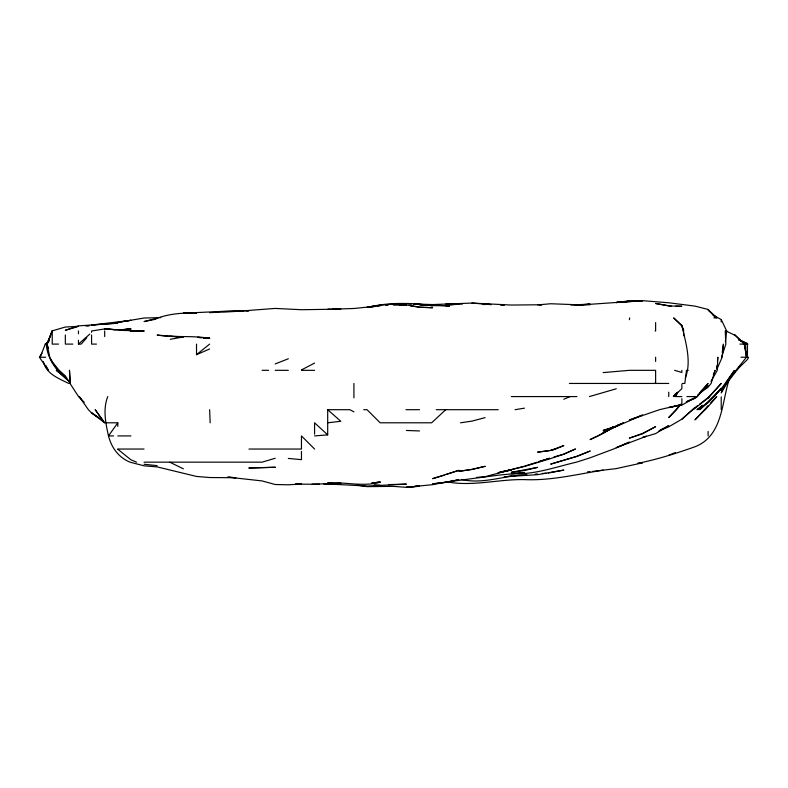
<?xml version="1.0" encoding="UTF-8"?>
<svg xmlns="http://www.w3.org/2000/svg" width="788" height="788" viewBox="0 0 788 788"><rect width="100%" height="100%" fill="white"/><g stroke="black" fill="none" stroke-linecap="round" stroke-linejoin="round"><path stroke-width="1.18" d="M747.457 344.267L746.876 357.22L747.457 357.22L747.457 344.1L738.711 339.707L747.457 344.1M716.647 367.947L716.922 365.563M717.454 360.796L717.848 357.22L717.267 370.33L711.003 381.431M725.393 341.716L726.684 330.98L721.217 319.564L714.549 315.889M722.232 352.443L723.433 344.1L722.163 357.22L716.873 369.276M107.779 396.571C102.726 409.386 105.661 422.969 108.468 435.922C111.551 447.692 118.525 457.404 129.99 462.162L144.046 465.816L157.167 466.9L196.517 476.445L209.638 477.538L235.868 477.725L228.717 477.095M729.274 379.077C721.591 402.737 722.803 435.941 694.986 446.757C676.331 453.386 657.094 459.453 637.738 463.364L642.515 462.842L616.275 468.604L592.428 471.451M721.542 357.22L725.876 344.1L725.236 330.98L726.684 330.98M70.171 383.451L69.482 370.33L70.171 383.451L65.335 375.876L59.139 370.33L52.225 361.82L49.752 357.22L47.083 344.1L52.087 330.98M685.294 377.984C691.884 361.8 685.511 341.844 681.866 325.424L673.681 317.869L681.866 325.986L683.551 330.98M40.168 357.22L45.271 344.1L48.748 341.49M48.373 348.473L47.083 344.1L52.225 330.98L52.225 344.1L58.548 344.1M681.866 396.571L675.69 396.571L676.99 393.291M45.271 344.1L47.083 344.1L52.225 330.98M713.357 374.704L715.11 370.33L711.111 383.451L708.107 387.194L699.675 393.222M675.69 396.571L677.749 392.197M724.871 385.559L721.217 392.916L726.723 383.451L721.217 390.553L740.385 365.652L736.337 370.33L747.457 359.486L748.6 357.22M47.004 344.1L49.329 340.012M675.848 393.547L674.035 396.571L676.882 392.651M48.935 340.012L46.305 344.1C47.27 359.83 58.007 373.01 70.152 382.072M45.704 365.287L48.413 370.33L39.4 357.22L42.02 353.182M105.888 422.801L117.816 422.801L108.468 435.922L113.58 435.922M680.517 404.244L676.459 409.691L668.746 417.502L681.127 404.293M705.112 409.691L708.107 405.84L694.986 419.866L708.107 406.618L716.765 396.571L710.461 403.308M675.483 393.882L673.356 396.571L681.866 388.681L681.866 384.406M686.24 401.9L694.986 398.373L697.321 396.571L708.107 383.451L700.808 391.321M48.373 341.352L46.068 344.1L48.708 341.864M681.866 419.196L694.986 407.563L681.866 419.196L668.746 426.81L658.906 431.016M86.778 337.747L81.184 344.1L78.455 344.1L78.455 340.268M708.107 398.009L721.217 383.451L708.107 398.009L693.174 409.691M702.275 405.8L698.109 409.691L702.65 405.702M445.752 409.691L431.627 422.801L380.161 422.801L367.041 409.691L363.731 409.691M697.675 395.024L708.107 385.736L699.675 392.7M78.455 344.1L89.822 334.082M196.517 344.1L196.517 354.669L209.638 344.1M702.541 405.308L696.976 409.691L708.107 402.629L714.233 396.571L721.217 388.287L708.107 402.432L699.754 409.691L721.217 388.908L734.337 370.547L725.59 383.451L746.453 357.22L744.522 344.1L734.337 334.457L744.493 344.1L746.453 357.22L740.966 357.22M709.564 396.571L699.675 404.067M694.986 407.613L697.794 405.485M608.208 430.021L598.082 435.922M610.227 428.741L613.251 426.83L603.165 433.055L621.082 423.796L603.165 432.435L623.535 422.801L617.319 425.648M613.251 426.998L603.165 433.37L590.045 439.596L597.077 436.385M301.459 369.917L314.57 363.101M659.999 430.159L668.746 425.628L655.626 433.607L642.515 437.498L646.249 436.237M655.626 382.83L654.286 383.451L569.409 383.451M687.333 401.181L694.986 397.713L681.866 405.121L668.746 407.563L681.866 404.461L681.866 398.659M196.517 354.669L209.638 348.976M563.804 399.25L570.167 396.571M555.56 449.042L563.804 445.594L550.694 450.421L537.574 452.154L550.694 450.431L555.56 449.042L550.694 450.421M646.249 436.316L616.275 447.683L629.395 442.137L613.488 449.042L590.045 457.828L576.442 462.162C555.028 467.126 533.624 475.144 511.333 473.598L524.453 472.642L498.223 475.194L432.632 483.832L445.752 482.423L458.872 479.695L432.632 484.669L414.744 486.452M668.746 455.247L675.306 452.608M275.219 363.938L288.339 358.767M634.419 436.296L629.395 438.128L642.515 433.843L655.626 426.633L642.515 433.43L635.423 435.922M589.434 396.571L616.275 388.779M616.275 426.121L603.165 430.445L616.275 426.515L642.515 415.059L629.395 420.004L659.526 409.691L681.866 404.461M445.752 474.583L458.872 470.337L432.632 478.661L444.136 475.272M544.134 459.965L538.667 461.689L549.6 458.242L546.32 459.276M525.616 465.787L537.268 462.162M275.219 458.252L262.099 462.162L144.046 462.162M52.225 330.861L65.335 327.03L78.455 326.35M77.362 326.784L65.335 330.271L78.455 325.887L117.816 323.179L101.11 324.252M553.974 456.961L563.804 454.174L575.27 449.042L563.804 454.174L550.694 458.557L524.453 466.476L498.223 472.662L511.333 469.786L500.607 471.973M485.103 417.62L471.982 421.107L460.517 422.801M524.453 466.151L485.103 476.691L476.76 477.38M498.223 472.83L511.333 470.101M155.975 319.179L144.046 321.583L157.167 318.185C169.784 313.703 183.21 312.619 196.517 313.092L183.397 313.2L235.868 310.758L248.988 310.767L246.605 310.886M170.277 339.283L183.397 336.978M405.416 304.749L419.511 307.133L432.632 307.724L419.511 307.3L409.977 305.714M515.076 409.691L524.453 408.164M330.074 309.339L327.69 309.389L353.92 308.482L375.393 306.296L369.424 306.965C390.306 302.001 411.543 303.035 432.632 305.646L430.248 305.488M526.837 474.75C504.803 475.184 483.3 484.669 461.256 479.419M603.165 470.15C576.993 474.248 551.196 480.828 524.453 479.606C498.587 479.084 472.554 486.777 446.944 481.842M369.424 306.847L380.161 305.281M603.165 372.596L629.395 370.33L655.626 370.33L655.626 383.451L668.746 383.451M122.583 329.739L130.926 328.763L121.391 329.847M327.69 422.801L340.81 421.294L327.69 409.691L327.69 434.868L314.57 435.922M375.393 306.424L367.041 307.3C380.013 305.084 393.261 303.163 406.401 305.123M377.777 306.168L380.161 305.921M385.775 305.33L388.021 305.094M539.406 304.749L550.694 303.744L577.2 304.749M576.924 305.232L574.541 305.38L642.515 300.661L668.746 302.769L694.986 306.118L708.107 309.448L716.223 317.869L713.839 317.869M374.201 482.67L371.808 482.886L380.161 482.207C362.864 487.033 345.213 481.813 327.69 482.877L332.457 482.62M542.341 473.529L545.917 473.214M548.31 472.997L563.804 470.081L537.574 474.681L504.182 476.75M98.727 324.459L91.575 325.06L130.926 320.342L117.816 322.4L144.046 318.037L160.791 317.613M209.638 312.659L243.019 311.063M86.798 325.828L89.192 325.641L85.606 325.858M123.775 329.788L130.926 329.236L117.816 329.808L104.686 328.921L91.625 330.98L91.575 332.309M581.623 304.749L590.045 304.099L570.965 305.064M535.19 474.13L537.574 473.952M537.574 304.749L541.927 304.749L511.333 305.045L471.982 303.075L432.632 304.562L413.552 303.961M587.661 471.766L590.045 471.638M319.347 484.226L297.874 484.167M388.504 484.6L406.401 484.118L367.041 486.048L327.69 483.97L340.81 483.665L324.114 483.891M508.95 476.228L511.333 476.159M332.457 309.29L340.81 309.113L301.459 309.723L275.219 308.423L235.868 311.418L222.748 311.546M414.744 486.373L419.511 486.304L406.401 487.24L419.511 486.068L406.401 487.339L393.281 486.363L367.041 486.639L356.314 484.994M177.438 336.919L157.167 335.058C174.581 337.776 192.292 335.264 209.638 338.367L203.668 337.875M419.511 409.691L405.987 409.691M140.924 330.98L130.217 330.98M576.924 304.749L590.045 304.749M629.661 317.869L629.395 319.672M144.046 330.98L130.926 330.98L144.046 331.019L133.664 330.98L104.686 328.921L115.422 329.748M655.124 330.98L655.626 330.98L655.626 322.558M683.797 330.98L681.866 325.424M72.851 344.1L65.335 344.1L65.335 334.969M96.441 344.1L91.575 344.1L91.575 334.979M739.883 344.1L747.901 344.1M39.4 357.22L45.694 357.22M262.099 370.33L268.639 370.33M275.219 370.33L288.339 370.33M301.459 370.33L314.57 370.33M688.21 370.33L686.496 370.33L684.831 383.451L682.142 383.451M511.333 396.571L576.924 396.571M686.9 396.571L694.986 396.571M695.873 396.571L697.321 396.571M209.638 409.691L210.16 422.801M327.69 409.691L349.833 409.691L353.92 411.848M436.256 409.691L498.223 409.691M117.816 435.922L130.926 435.922M117.816 449.042L144.046 449.042M248.988 449.042L301.459 449.042L301.459 435.922L314.57 449.042M671.13 306.138L655.626 303.498L668.746 305.941L681.866 306.256L675.907 306.187M398.895 304.67L403.397 304.749M324.114 484.009L340.81 483.379L312.186 484.216M482.719 304.493L485.103 304.532M295.49 483.881L301.459 483.999L288.339 484.787L275.219 484.512L262.099 480.926L227.525 477.095M203.668 337.973L209.638 338.131L197.709 337.372L201.285 337.678M462.448 304.05L445.752 304.198L458.872 303.981L445.752 305.685L430.327 305.626M406.401 430.465L419.511 430.947M170.277 336.23L183.397 336.801M500.607 305.143L504.182 305.36M449.327 305.941L413.552 304.07M471.982 303.075L491.052 304.601L485.103 303.902M427.864 305.32L419.511 304.749L426.879 305.33M120.072 330.123L125.706 330.605M411.169 303.754L407.593 303.449L411.169 303.833M288.339 458.439L301.459 459.65L301.459 451.416M144.046 464.25L157.167 465.639M674.617 370.33L681.866 372.448L681.866 370.33M136.531 462.162L130.926 459.788L117.816 449.259M738.711 339.539L747.457 343.489M183.397 468.84L169.745 462.162M68.714 383.451C58.608 378.388 46.177 373.945 43.379 361.594M726.073 330.98L734.337 334.999M713.13 315.19L717.149 317.869L708.107 309.93L716.223 317.869M101.662 419.728L91.575 413.01L88.404 409.691L79.184 396.571L81.666 399.191M98.638 417.601L91.575 412.774L104.686 422.801L95.2 409.691L104.459 422.801M61.71 374.192L56.273 370.33L65.335 377.619L57.918 370.33L52.855 362.963M327.69 434.868L314.57 422.801L314.57 434.139M84.257 402.313L78.455 396.462L70.004 383.451M51.309 360.116L52.225 362.037M683.59 332.172L683.698 335.757M721.217 320.194L721.217 321.967M721.217 396.886L721.217 409.691M708.107 431.46L708.107 435.922M668.746 392.188L668.746 396.571M655.626 357.22L655.626 361.436M353.92 383.451L353.92 397.851M117.816 422.801L117.816 426.436M104.686 330.98L104.686 336.555M78.455 330.98L78.455 333.738M618.255 425.136L616.275 426.308L618.255 425.146M590.045 451.071L576.924 456.4L550.694 464.112L576.924 456.282L590.045 451.071M537.574 467.382L524.453 470.525L511.333 472.317L537.574 467.382M485.103 466.338L471.982 469.421L458.872 471.322L471.982 469.402L485.103 466.338M629.395 300.799L616.275 302.582L629.395 301.203L616.275 302.474L642.515 300.868L629.395 300.799M380.161 482.148L376.585 482.463L380.161 482.207M275.219 467.264L248.988 467.993L275.219 467.264M406.401 304.749L393.281 304.759L406.401 304.749M380.161 485.398L374.201 485.162L380.161 485.398M449.327 305.872L445.752 305.626L449.327 305.882M744.611 347.675L744.522 344.1L744.601 347.675"/></g></svg>
